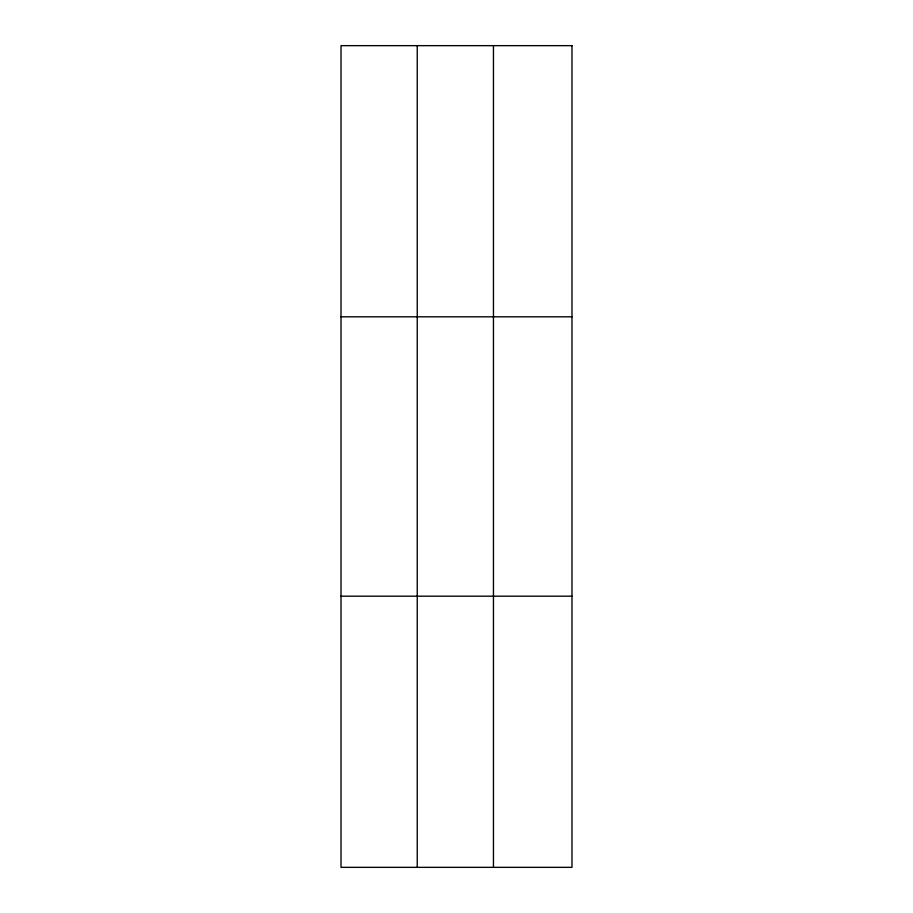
<?xml version="1.0" encoding="UTF-8"?>
<svg xmlns="http://www.w3.org/2000/svg" width="913" height="913" viewBox="0 0 913 913"><rect width="100%" height="100%" fill="white"/><g stroke="black" fill="none" stroke-linecap="round" stroke-linejoin="round"><path stroke-width="1.37" d="M417.241 867.35L417.241 45.65M493.454 867.35L493.454 45.65M341.017 316.811L571.983 316.811M341.017 596.189L571.983 596.189M571.983 45.65L571.983 867.35L341.017 867.35L341.017 45.65L571.983 45.65"/></g></svg>
